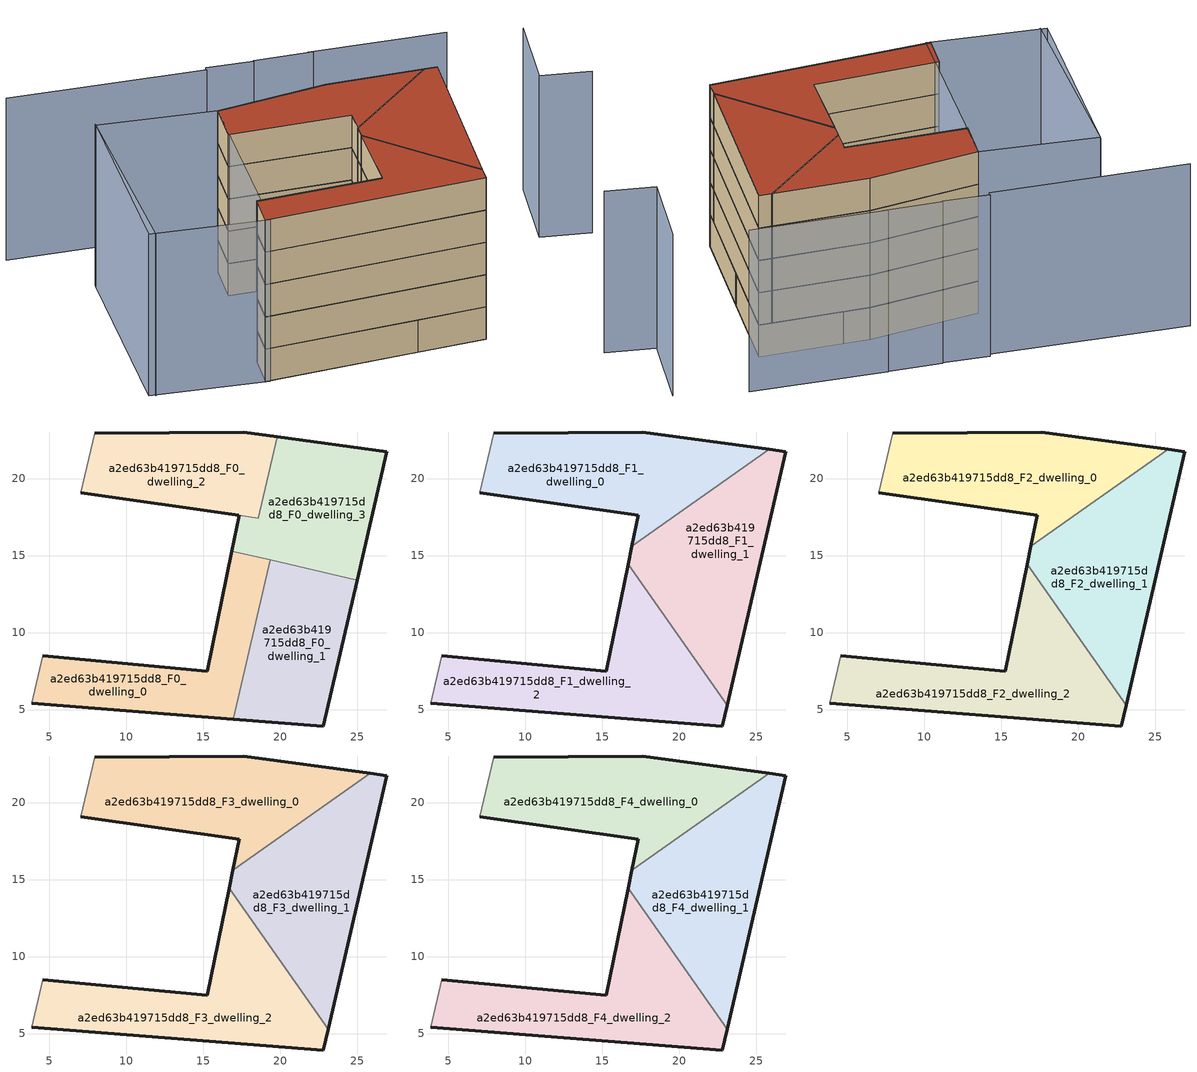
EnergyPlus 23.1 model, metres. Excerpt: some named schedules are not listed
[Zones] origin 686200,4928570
a2ed63b419715dd8_F0_dwelling_0
 floor ground (EU_floor_Construction): 16.96,4.39 19.35,14.71 16.85,15.29 15.27,7.5 4.58,8.49 3.86,5.41 z0
 wall outside (EU_wall_Construction): 16.96,4.39 3.86,5.41 / 4.58,8.49 15.27,7.5 16.85,15.29 z0:3
 wall adiabatic (EU_wall_Construction): 3.86,5.41 4.58,8.49 z0:3
 wall to a2ed63b419715dd8_F0_dwelling_1 (EU_wall_Construction): 19.35,14.71 16.96,4.39 z0:3
 wall to a2ed63b419715dd8_F0_dwelling_3 (EU_wall_Construction): 16.85,15.29 19.35,14.71 z0:3
a2ed63b419715dd8_F0_dwelling_1
 floor ground (EU_floor_Construction): 22.81,3.93 25,13.41 19.35,14.71 16.96,4.39 z0
 wall outside (EU_wall_Construction): 25,13.41 22.81,3.93 16.96,4.39 z0:3
 wall to a2ed63b419715dd8_F0_dwelling_3 (EU_wall_Construction): 19.35,14.71 25,13.41 z0:3
a2ed63b419715dd8_F0_dwelling_2
 floor ground (EU_floor_Construction): 18.58,17.43 19.81,22.72 17.63,23.03 7.95,22.93 7.05,19.09 z0
 wall outside (EU_wall_Construction): 17.32,17.62 7.05,19.09 / 7.95,22.93 17.63,23.03 19.81,22.72 z0:3
 wall adiabatic (EU_wall_Construction): 7.05,19.09 7.95,22.93 z0:3
 wall to a2ed63b419715dd8_F0_dwelling_3 (EU_wall_Construction): 18.58,17.43 17.33,17.62 / 19.81,22.72 18.58,17.44 z0:3
a2ed63b419715dd8_F0_dwelling_3
 floor ground (EU_floor_Construction): 25,13.41 26.93,21.74 19.81,22.72 18.58,17.43 17.33,17.62 16.85,15.29 z0
 wall outside (EU_wall_Construction): 19.81,22.72 26.93,21.74 25,13.41 / 16.85,15.29 17.33,17.62 z0:3
a2ed63b419715dd8_F1_dwelling_0
 floor to a2ed63b419715dd8_F0_dwelling_2 (EU_floor_Construction): 18.58,17.43 19.81,22.72 17.63,23.03 7.95,22.93 7.05,19.09 z3
 floor to a2ed63b419715dd8_F0_dwelling_3 (EU_floor_Construction): 25.84,21.89 19.81,22.72 18.58,17.43 17.33,17.62 16.92,15.6 z3
 wall outside (EU_wall_Construction): 7.95,22.93 17.63,23.03 25.84,21.89 / 16.92,15.6 17.33,17.62 7.05,19.09 z3:6
 wall adiabatic (EU_wall_Construction): 7.05,19.09 7.95,22.93 z3:6
 wall to a2ed63b419715dd8_F1_dwelling_1 (EU_wall_Construction): 25.84,21.89 16.92,15.6 z3:6
a2ed63b419715dd8_F1_dwelling_1
 floor to a2ed63b419715dd8_F0_dwelling_0 (EU_floor_Construction): 18.64,11.66 19.35,14.71 16.85,15.29 16.68,14.44 z3
 floor to a2ed63b419715dd8_F0_dwelling_1 (EU_floor_Construction): 23.12,5.3 25,13.41 19.35,14.71 18.64,11.66 z3
 floor to a2ed63b419715dd8_F0_dwelling_3 (EU_floor_Construction): 25,13.41 26.93,21.74 25.84,21.89 16.92,15.6 19.35,14.71 z3; 19.35,14.71 16.92,15.6 16.85,15.29 z3
 wall outside (EU_wall_Construction): 25.84,21.89 26.93,21.74 23.12,5.3 / 16.68,14.44 16.92,15.6 z3:6
 wall to a2ed63b419715dd8_F1_dwelling_2 (EU_wall_Construction): 23.12,5.3 16.68,14.44 z3:6
a2ed63b419715dd8_F1_dwelling_2
 floor to a2ed63b419715dd8_F0_dwelling_0 (EU_floor_Construction): 16.96,4.39 18.64,11.66 16.68,14.44 15.27,7.5 4.58,8.49 3.86,5.41 z3
 floor to a2ed63b419715dd8_F0_dwelling_1 (EU_floor_Construction): 22.81,3.93 23.12,5.3 18.64,11.66 16.96,4.39 z3
 wall outside (EU_wall_Construction): 23.12,5.3 22.81,3.93 3.86,5.41 / 4.58,8.49 15.27,7.5 16.68,14.44 z3:6
 wall adiabatic (EU_wall_Construction): 3.86,5.41 4.58,8.49 z3:6
a2ed63b419715dd8_F2_dwelling_0
 floor to a2ed63b419715dd8_F1_dwelling_0 (EU_floor_Construction): 25.84,21.89 17.63,23.03 7.95,22.93 7.05,19.09 17.33,17.62 16.92,15.6 z6
 wall outside (EU_wall_Construction): 7.95,22.93 17.63,23.03 25.84,21.89 / 16.92,15.6 17.33,17.62 7.05,19.09 z6:9
 wall adiabatic (EU_wall_Construction): 7.05,19.09 7.95,22.93 z6:9
 wall to a2ed63b419715dd8_F2_dwelling_1 (EU_wall_Construction): 25.84,21.89 16.92,15.6 z6:9
a2ed63b419715dd8_F2_dwelling_1
 floor to a2ed63b419715dd8_F1_dwelling_1 (EU_floor_Construction): 23.12,5.3 26.93,21.74 25.84,21.89 16.92,15.6 16.68,14.44 z6
 wall outside (EU_wall_Construction): 25.84,21.89 26.93,21.74 23.12,5.3 / 16.68,14.44 16.92,15.6 z6:9
 wall to a2ed63b419715dd8_F2_dwelling_2 (EU_wall_Construction): 23.12,5.3 16.68,14.44 z6:9
a2ed63b419715dd8_F2_dwelling_2
 floor to a2ed63b419715dd8_F1_dwelling_2 (EU_floor_Construction): 22.81,3.93 23.12,5.3 16.68,14.44 15.27,7.5 4.58,8.49 3.86,5.41 z6
 wall outside (EU_wall_Construction): 23.12,5.3 22.81,3.93 3.86,5.41 / 4.58,8.49 15.27,7.5 16.68,14.44 z6:9
 wall adiabatic (EU_wall_Construction): 3.86,5.41 4.58,8.49 z6:9
a2ed63b419715dd8_F3_dwelling_0
 floor to a2ed63b419715dd8_F2_dwelling_0 (EU_floor_Construction): 25.84,21.89 17.63,23.03 7.95,22.93 7.05,19.09 17.33,17.62 16.92,15.6 z9
 wall outside (EU_wall_Construction): 7.95,22.93 17.63,23.03 25.84,21.89 / 16.92,15.6 17.33,17.62 7.05,19.09 z9:12
 wall adiabatic (EU_wall_Construction): 7.05,19.09 7.95,22.93 z9:12
 wall to a2ed63b419715dd8_F3_dwelling_1 (EU_wall_Construction): 25.84,21.89 16.92,15.6 z9:12
a2ed63b419715dd8_F3_dwelling_1
 floor to a2ed63b419715dd8_F2_dwelling_1 (EU_floor_Construction): 23.12,5.3 26.93,21.74 25.84,21.89 16.92,15.6 16.68,14.44 z9
 wall outside (EU_wall_Construction): 25.84,21.89 26.93,21.74 23.12,5.3 / 16.68,14.44 16.92,15.6 z9:12
 wall to a2ed63b419715dd8_F3_dwelling_2 (EU_wall_Construction): 23.12,5.3 16.68,14.44 z9:12
a2ed63b419715dd8_F3_dwelling_2
 floor to a2ed63b419715dd8_F2_dwelling_2 (EU_floor_Construction): 22.81,3.93 23.12,5.3 16.68,14.44 15.27,7.5 4.58,8.49 3.86,5.41 z9
 wall outside (EU_wall_Construction): 23.12,5.3 22.81,3.93 3.86,5.41 / 4.58,8.49 15.27,7.5 16.68,14.44 z9:12
 wall adiabatic (EU_wall_Construction): 3.86,5.41 4.58,8.49 z9:12
a2ed63b419715dd8_F4_dwelling_0
 floor to a2ed63b419715dd8_F3_dwelling_0 (EU_floor_Construction): 25.84,21.89 17.63,23.03 7.95,22.93 7.05,19.09 17.33,17.62 16.92,15.6 z12
 wall outside (EU_wall_Construction): 7.95,22.93 17.63,23.03 25.84,21.89 / 16.92,15.6 17.33,17.62 7.05,19.09 z12:15
 wall adiabatic (EU_wall_Construction): 7.05,19.09 7.95,22.93 z12:15
 wall to a2ed63b419715dd8_F4_dwelling_1 (EU_wall_Construction): 25.84,21.89 16.92,15.6 z12:15
 roof outside (EU_roof_Construction): 25.84,21.89 16.92,15.6 17.33,17.62 7.05,19.09 7.95,22.93 17.63,23.03 z15
a2ed63b419715dd8_F4_dwelling_1
 floor to a2ed63b419715dd8_F3_dwelling_1 (EU_floor_Construction): 23.12,5.3 26.93,21.74 25.84,21.89 16.92,15.6 16.68,14.44 z12
 wall outside (EU_wall_Construction): 25.84,21.89 26.93,21.74 23.12,5.3 / 16.68,14.44 16.92,15.6 z12:15
 wall to a2ed63b419715dd8_F4_dwelling_2 (EU_wall_Construction): 23.12,5.3 16.68,14.44 z12:15
 roof outside (EU_roof_Construction): 26.93,21.74 23.12,5.3 16.68,14.44 16.92,15.6 25.84,21.89 z15
a2ed63b419715dd8_F4_dwelling_2
 floor to a2ed63b419715dd8_F3_dwelling_2 (EU_floor_Construction): 22.81,3.93 23.12,5.3 16.68,14.44 15.27,7.5 4.58,8.49 3.86,5.41 z12
 wall outside (EU_wall_Construction): 23.12,5.3 22.81,3.93 3.86,5.41 / 4.58,8.49 15.27,7.5 16.68,14.44 z12:15
 wall adiabatic (EU_wall_Construction): 3.86,5.41 4.58,8.49 z12:15
 roof outside (EU_roof_Construction): 16.68,14.44 23.12,5.3 22.81,3.93 3.86,5.41 4.58,8.49 15.27,7.5 z15
shading: 37.82,15.69 33.7,16.86 / 33.7,16.86 35.82,24.33 / -1.87,25.21 -5.07,7.15 / 18.94,28.15 13.97,28.94 / 13.98,28.87 10.01,29.53 / 29.96,26.38 18.51,28.28 / 9.96,29.24 -6.59,31.99 / -1.91,25 7.95,22.94 / 7.95,22.94 4.27,5.32 / 4.27,5.32 -5.59,7.38 / -5.59,7.38 -1.91,25 z0:15
[Building]
EU S2 Campaign: North Axis=0; Terrain=City; Solar Distribution=FullExterior
[Site:Location]
Bologna: Latitude=44.5; Longitude=11.25; Time Zone=1; Elevation=37
[SizingPeriod:WeatherFileDays]
AnnualSizingPeriod: Begin Month=1; Begin Day of Month=1; End Month=12; End Day of Month=31; Day of Week for Start Day=Monday; Use Weather File Daylight Saving Period=No; Use Weather File Rain and Snow Indicators=No
[MATERIAL]
EU_InternalMass_Material: Roughness=MediumRough; Thickness=0.1; Conductivity=1; Density=1800; Specific Heat=900; Thermal Absorptance=0.9; Solar Absorptance=0.7; Visible Absorptance=0.7
[MATERIAL:NOMASS] Roughness=MediumRough; Thermal Absorptance=0.9; Solar Absorptance=0.7; Visible Absorptance=0.7
Name | Thermal Resistance
EU_wall_NoMass | 0.905828
EU_roof_NoMass | 0.37593
EU_floor_NoMass | 0.67114
[CONSTRUCTION]
EU_wall_Construction: EU_wall_NoMass
EU_roof_Construction: EU_roof_NoMass
EU_floor_Construction: EU_floor_NoMass
EU_InternalMass_Construction: EU_InternalMass_Material
[ZONE] Type=1; Multiplier=1; Ceiling Height=autocalculate; Floor Area=autocalculate; Part of Total Floor Area=Yes
Name | Volume
a2ed63b419715dd8_F0_dwelling_0 | 176.773
a2ed63b419715dd8_F1_dwelling_0 | 229.969
a2ed63b419715dd8_F2_dwelling_0; a2ed63b419715dd8_F3_dwelling_0; a2ed63b419715dd8_F4_dwelling_0 | 229.964
a2ed63b419715dd8_F0_dwelling_1 | 176.769
a2ed63b419715dd8_F1_dwelling_1 | 238.576
a2ed63b419715dd8_F2_dwelling_1; a2ed63b419715dd8_F3_dwelling_1; a2ed63b419715dd8_F4_dwelling_1 | 238.589
a2ed63b419715dd8_F0_dwelling_2 | 167.833
a2ed63b419715dd8_F1_dwelling_2 | 238.564
a2ed63b419715dd8_F2_dwelling_2; a2ed63b419715dd8_F3_dwelling_2; a2ed63b419715dd8_F4_dwelling_2 | 238.578
a2ed63b419715dd8_F0_dwelling_3 | 185.754
[INTERNALMASS] Construction=EU_InternalMass_Construction
Name | Zone or ZoneList | Surface Area
a2ed63b419715dd8_F0_dwelling_0_EU_InternalMass | a2ed63b419715dd8_F0_dwelling_0 | 58.9247
a2ed63b419715dd8_F0_dwelling_1_EU_InternalMass | a2ed63b419715dd8_F0_dwelling_1 | 58.9228
a2ed63b419715dd8_F0_dwelling_2_EU_InternalMass | a2ed63b419715dd8_F0_dwelling_2 | 55.9428
a2ed63b419715dd8_F0_dwelling_3_EU_InternalMass | a2ed63b419715dd8_F0_dwelling_3 | 61.9161
a2ed63b419715dd8_F1_dwelling_0_EU_InternalMass | a2ed63b419715dd8_F1_dwelling_0 | 76.655
a2ed63b419715dd8_F1_dwelling_1_EU_InternalMass | a2ed63b419715dd8_F1_dwelling_1 | 79.533
a2ed63b419715dd8_F1_dwelling_2_EU_InternalMass | a2ed63b419715dd8_F1_dwelling_2 | 79.532
a2ed63b419715dd8_F2_dwelling_0_EU_InternalMass | a2ed63b419715dd8_F2_dwelling_0 | 76.655
a2ed63b419715dd8_F2_dwelling_1_EU_InternalMass | a2ed63b419715dd8_F2_dwelling_1 | 79.533
a2ed63b419715dd8_F2_dwelling_2_EU_InternalMass | a2ed63b419715dd8_F2_dwelling_2 | 79.532
a2ed63b419715dd8_F3_dwelling_0_EU_InternalMass | a2ed63b419715dd8_F3_dwelling_0 | 76.655
a2ed63b419715dd8_F3_dwelling_1_EU_InternalMass | a2ed63b419715dd8_F3_dwelling_1 | 79.533
a2ed63b419715dd8_F3_dwelling_2_EU_InternalMass | a2ed63b419715dd8_F3_dwelling_2 | 79.532
a2ed63b419715dd8_F4_dwelling_0_EU_InternalMass | a2ed63b419715dd8_F4_dwelling_0 | 76.655
a2ed63b419715dd8_F4_dwelling_1_EU_InternalMass | a2ed63b419715dd8_F4_dwelling_1 | 79.533
a2ed63b419715dd8_F4_dwelling_2_EU_InternalMass | a2ed63b419715dd8_F4_dwelling_2 | 79.532
[OTHEREQUIPMENT] Fuel Type=Electricity; Design Level Calculation Method=Watts/Area; Power per Zone Floor Area=1; Fraction Latent=0; Fraction Radiant=0; Fraction Lost=0; Carbon Dioxide Generation Rate=0; EndUse Subcategory=EU_Step8_InternalGains
Name | Zone or ZoneList or Space or SpaceList | Schedule
EU_Step8_InternalGain_a2ed63b419715dd8_F0_dwelling_0_f000 | a2ed63b419715dd8_F0_dwelling_0 | EU_Step8_GainSchedule_a2ed63b419715dd8_F0_dwelling_0_f000
EU_Step8_InternalGain_a2ed63b419715dd8_F0_dwelling_1_f000 | a2ed63b419715dd8_F0_dwelling_1 | EU_Step8_GainSchedule_a2ed63b419715dd8_F0_dwelling_1_f000
EU_Step8_InternalGain_a2ed63b419715dd8_F0_dwelling_2_f000 | a2ed63b419715dd8_F0_dwelling_2 | EU_Step8_GainSchedule_a2ed63b419715dd8_F0_dwelling_2_f000
EU_Step8_InternalGain_a2ed63b419715dd8_F0_dwelling_3_f000 | a2ed63b419715dd8_F0_dwelling_3 | EU_Step8_GainSchedule_a2ed63b419715dd8_F0_dwelling_3_f000
EU_Step8_InternalGain_a2ed63b419715dd8_F1_dwelling_0_f000 | a2ed63b419715dd8_F1_dwelling_0 | EU_Step8_GainSchedule_a2ed63b419715dd8_F1_dwelling_0_f000
EU_Step8_InternalGain_a2ed63b419715dd8_F1_dwelling_1_f000 | a2ed63b419715dd8_F1_dwelling_1 | EU_Step8_GainSchedule_a2ed63b419715dd8_F1_dwelling_1_f000
EU_Step8_InternalGain_a2ed63b419715dd8_F1_dwelling_2_f000 | a2ed63b419715dd8_F1_dwelling_2 | EU_Step8_GainSchedule_a2ed63b419715dd8_F1_dwelling_2_f000
EU_Step8_InternalGain_a2ed63b419715dd8_F2_dwelling_0_f000 | a2ed63b419715dd8_F2_dwelling_0 | EU_Step8_GainSchedule_a2ed63b419715dd8_F2_dwelling_0_f000
EU_Step8_InternalGain_a2ed63b419715dd8_F2_dwelling_1_f000 | a2ed63b419715dd8_F2_dwelling_1 | EU_Step8_GainSchedule_a2ed63b419715dd8_F2_dwelling_1_f000
EU_Step8_InternalGain_a2ed63b419715dd8_F2_dwelling_2_f000 | a2ed63b419715dd8_F2_dwelling_2 | EU_Step8_GainSchedule_a2ed63b419715dd8_F2_dwelling_2_f000
EU_Step8_InternalGain_a2ed63b419715dd8_F3_dwelling_0_f000 | a2ed63b419715dd8_F3_dwelling_0 | EU_Step8_GainSchedule_a2ed63b419715dd8_F3_dwelling_0_f000
EU_Step8_InternalGain_a2ed63b419715dd8_F3_dwelling_1_f000 | a2ed63b419715dd8_F3_dwelling_1 | EU_Step8_GainSchedule_a2ed63b419715dd8_F3_dwelling_1_f000
EU_Step8_InternalGain_a2ed63b419715dd8_F3_dwelling_2_f000 | a2ed63b419715dd8_F3_dwelling_2 | EU_Step8_GainSchedule_a2ed63b419715dd8_F3_dwelling_2_f000
EU_Step8_InternalGain_a2ed63b419715dd8_F4_dwelling_0_f000 | a2ed63b419715dd8_F4_dwelling_0 | EU_Step8_GainSchedule_a2ed63b419715dd8_F4_dwelling_0_f000
EU_Step8_InternalGain_a2ed63b419715dd8_F4_dwelling_1_f000 | a2ed63b419715dd8_F4_dwelling_1 | EU_Step8_GainSchedule_a2ed63b419715dd8_F4_dwelling_1_f000
EU_Step8_InternalGain_a2ed63b419715dd8_F4_dwelling_2_f000 | a2ed63b419715dd8_F4_dwelling_2 | EU_Step8_GainSchedule_a2ed63b419715dd8_F4_dwelling_2_f000
[ZONEVENTILATION:DESIGNFLOWRATE] Schedule=EU_AlwaysOn; Design Flow Rate Calculation Method=AirChanges/Hour; Air Changes per Hour=0.73129; Ventilation Type=Natural; Fan Pressure Rise=0; Fan Total Efficiency=1; Constant Term Coefficient=1; Temperature Term Coefficient=0; Velocity Term Coefficient=0; Velocity Squared Term Coefficient=0; Minimum Indoor Temperature=-100; Maximum Indoor Temperature=100; Delta Temperature=-100; Minimum Outdoor Temperature=-100; Maximum Outdoor Temperature=100; Maximum Wind Speed=40
Name | Zone or ZoneList or Space or SpaceList
EU_ConstantAir_a2ed63b419715dd8_F0_dwelling_0 | a2ed63b419715dd8_F0_dwelling_0
EU_ConstantAir_a2ed63b419715dd8_F0_dwelling_1 | a2ed63b419715dd8_F0_dwelling_1
EU_ConstantAir_a2ed63b419715dd8_F0_dwelling_2 | a2ed63b419715dd8_F0_dwelling_2
EU_ConstantAir_a2ed63b419715dd8_F0_dwelling_3 | a2ed63b419715dd8_F0_dwelling_3
EU_ConstantAir_a2ed63b419715dd8_F1_dwelling_0 | a2ed63b419715dd8_F1_dwelling_0
EU_ConstantAir_a2ed63b419715dd8_F1_dwelling_1 | a2ed63b419715dd8_F1_dwelling_1
EU_ConstantAir_a2ed63b419715dd8_F1_dwelling_2 | a2ed63b419715dd8_F1_dwelling_2
EU_ConstantAir_a2ed63b419715dd8_F2_dwelling_0 | a2ed63b419715dd8_F2_dwelling_0
EU_ConstantAir_a2ed63b419715dd8_F2_dwelling_1 | a2ed63b419715dd8_F2_dwelling_1
EU_ConstantAir_a2ed63b419715dd8_F2_dwelling_2 | a2ed63b419715dd8_F2_dwelling_2
EU_ConstantAir_a2ed63b419715dd8_F3_dwelling_0 | a2ed63b419715dd8_F3_dwelling_0
EU_ConstantAir_a2ed63b419715dd8_F3_dwelling_1 | a2ed63b419715dd8_F3_dwelling_1
EU_ConstantAir_a2ed63b419715dd8_F3_dwelling_2 | a2ed63b419715dd8_F3_dwelling_2
EU_ConstantAir_a2ed63b419715dd8_F4_dwelling_0 | a2ed63b419715dd8_F4_dwelling_0
EU_ConstantAir_a2ed63b419715dd8_F4_dwelling_1 | a2ed63b419715dd8_F4_dwelling_1
EU_ConstantAir_a2ed63b419715dd8_F4_dwelling_2 | a2ed63b419715dd8_F4_dwelling_2
[HVACTEMPLATE:THERMOSTAT] Constant Heating Setpoint=20; Constant Cooling Setpoint=50
EU_HeatOnly_a2ed63b419715dd8_F0_dwelling_0; EU_HeatOnly_a2ed63b419715dd8_F0_dwelling_1; EU_HeatOnly_a2ed63b419715dd8_F0_dwelling_2; EU_HeatOnly_a2ed63b419715dd8_F0_dwelling_3; EU_HeatOnly_a2ed63b419715dd8_F1_dwelling_0; EU_HeatOnly_a2ed63b419715dd8_F1_dwelling_1; EU_HeatOnly_a2ed63b419715dd8_F1_dwelling_2; EU_HeatOnly_a2ed63b419715dd8_F2_dwelling_0; EU_HeatOnly_a2ed63b419715dd8_F2_dwelling_1; EU_HeatOnly_a2ed63b419715dd8_F2_dwelling_2; EU_HeatOnly_a2ed63b419715dd8_F3_dwelling_0; EU_HeatOnly_a2ed63b419715dd8_F3_dwelling_1; EU_HeatOnly_a2ed63b419715dd8_F3_dwelling_2; EU_HeatOnly_a2ed63b419715dd8_F4_dwelling_0; EU_HeatOnly_a2ed63b419715dd8_F4_dwelling_1; EU_HeatOnly_a2ed63b419715dd8_F4_dwelling_2
[HVACTEMPLATE:ZONE:IDEALLOADSAIRSYSTEM] System Availability Schedule=EU_AlwaysOn; Maximum Heating Supply Air Temperature=50; Minimum Cooling Supply Air Temperature=13; Maximum Heating Supply Air Humidity Ratio=0.0156; Minimum Cooling Supply Air Humidity Ratio=0.0077; Heating Limit=NoLimit; Cooling Limit=NoLimit; Heating Availability Schedule=EU_AlwaysOn; Cooling Availability Schedule=EU_CoolingOff; Dehumidification Control Type=ConstantSensibleHeatRatio; Cooling Sensible Heat Ratio=0.7; Dehumidification Setpoint=60; Humidification Control Type=None; Humidification Setpoint=30; Outdoor Air Method=None; Outdoor Air Flow Rate per Person=0.00944; Outdoor Air Flow Rate per Zone Floor Area=0; Outdoor Air Flow Rate per Zone=0; Demand Controlled Ventilation Type=None; Outdoor Air Economizer Type=NoEconomizer; Heat Recovery Type=None; Sensible Heat Recovery Effectiveness=0.7; Latent Heat Recovery Effectiveness=0.65
Name | Template Thermostat
a2ed63b419715dd8_F0_dwelling_0 | EU_HeatOnly_a2ed63b419715dd8_F0_dwelling_0
a2ed63b419715dd8_F0_dwelling_1 | EU_HeatOnly_a2ed63b419715dd8_F0_dwelling_1
a2ed63b419715dd8_F0_dwelling_2 | EU_HeatOnly_a2ed63b419715dd8_F0_dwelling_2
a2ed63b419715dd8_F0_dwelling_3 | EU_HeatOnly_a2ed63b419715dd8_F0_dwelling_3
a2ed63b419715dd8_F1_dwelling_0 | EU_HeatOnly_a2ed63b419715dd8_F1_dwelling_0
a2ed63b419715dd8_F1_dwelling_1 | EU_HeatOnly_a2ed63b419715dd8_F1_dwelling_1
a2ed63b419715dd8_F1_dwelling_2 | EU_HeatOnly_a2ed63b419715dd8_F1_dwelling_2
a2ed63b419715dd8_F2_dwelling_0 | EU_HeatOnly_a2ed63b419715dd8_F2_dwelling_0
a2ed63b419715dd8_F2_dwelling_1 | EU_HeatOnly_a2ed63b419715dd8_F2_dwelling_1
a2ed63b419715dd8_F2_dwelling_2 | EU_HeatOnly_a2ed63b419715dd8_F2_dwelling_2
a2ed63b419715dd8_F3_dwelling_0 | EU_HeatOnly_a2ed63b419715dd8_F3_dwelling_0
a2ed63b419715dd8_F3_dwelling_1 | EU_HeatOnly_a2ed63b419715dd8_F3_dwelling_1
a2ed63b419715dd8_F3_dwelling_2 | EU_HeatOnly_a2ed63b419715dd8_F3_dwelling_2
a2ed63b419715dd8_F4_dwelling_0 | EU_HeatOnly_a2ed63b419715dd8_F4_dwelling_0
a2ed63b419715dd8_F4_dwelling_1 | EU_HeatOnly_a2ed63b419715dd8_F4_dwelling_1
a2ed63b419715dd8_F4_dwelling_2 | EU_HeatOnly_a2ed63b419715dd8_F4_dwelling_2
